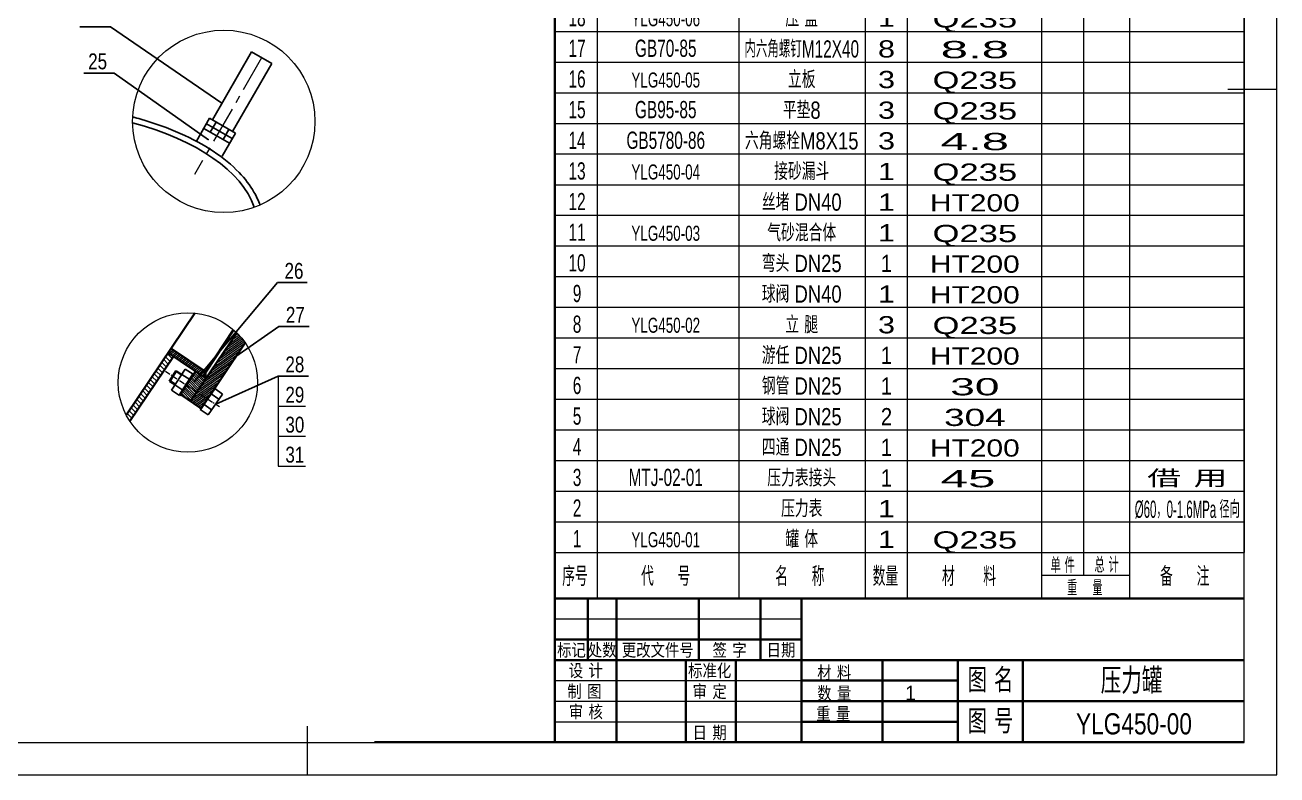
# Model space of a CAD drawing. Extents: x 17953 to 21613, y -245 to 2491.
# Drawn here: x 19250 to 21613, y -245 to 1170 of the extents above; entities that cross this region are included whole.
import ezdxf
from ezdxf.enums import TextEntityAlignment as Align

# ---------------------------------------------------------------- set-up
doc = ezdxf.new("R2010")
doc.units = 0
doc.header["$LTSCALE"] = 8
doc.linetypes.add('CENTER', pattern=[2, 1.25, -0.25, 0.25, -0.25])
doc.layers.get('0').update_dxf_attribs({"linetype": 'CONTINUOUS'})
for name, color, linetype, lineweight in [('1轮廓实线层', 7, 'CONTINUOUS', 35), ('2细线层', 3, 'CONTINUOUS', 18), ('3中心线层', 1, 'CENTER', 18), ('5剖面线层', 2, 'CONTINUOUS', 18), ('6文字层', 3, 'CONTINUOUS', 18), ('7标注层', 4, 'CONTINUOUS', 18), ('图框层', 7, 'CONTINUOUS', 18)]:
    doc.layers.add(name, color=color, linetype=linetype, lineweight=lineweight)
doc.styles.add('PC_TEXTSTYLE', font='thenor.shx', dxfattribs={"width": 0.8, "bigfont": 'hzfs.shx'})
doc.dimstyles.new('TH_GBDIM', dxfattribs={"dimscale": 8, "dimtxt": 3.5, "dimasz": 2.5, "dimexe": 2, "dimexo": 0, "dimgap": 1.5, "dimtad": 1, "dimdec": 0, "dimzin": 0, "dimdsep": 46, "dimtxsty": 'PC_TEXTSTYLE', "dimcen": 2.5, "dimclrt": 3, "dimadec": 0, "dimazin": 0, "dimtfac": 0.714286, "dimtdec": 0, "dimtmove": 0, "dimatfit": 3, "dimfxl": 0, "dimtolj": 1, "dimtzin": 0, "dimarcsym": 0})
pattern_1 = [(35, (0, -575.5628), (-1.8211052, 2.60080774), [])]

# ---------------------------------------------------------------- blocks, each defined once
blk = doc.blocks.new('X')
at = {"layer": '图框层', "color": 3, "ltscale": 10}
for p, q in [((17273.2, 3955.7), (17273.2, 5971.7)), ((14422, 3955.7), (17273.2, 3955.7))]:
    blk.add_line(p, q, dxfattribs=at)
at = {"layer": '图框层', "color": 7, "ltscale": 10}
for p, q in [((17225.2, 4003.7), (17225.2, 5923.7)), ((14542, 4003.7), (17225.2, 4003.7))]:
    blk.add_line(p, q, dxfattribs=at)
at = {"layer": '图框层', "ltscale": 10}
for p, q in [((17273.2, 4963.7), (17201.2, 4963.7)), ((15847.6, 3955.7), (15847.6, 4027.7))]:
    blk.add_line(p, q, dxfattribs=at)
blk = doc.blocks.new('PC_MXBTITLERECORD')
at = {"layer": '1轮廓实线层'}
for q in [(-180, 12), (0, 0)]:
    blk.add_line((-180, 0), q, dxfattribs=at)
at = {"layer": '2细线层'}
for p, q in [((-180, 12), (0, 12)), ((-169, 12), (-169, 0)), ((-132, 12), (-132, 0)), ((-99, 12), (-99, 0)), ((-88, 12), (-88, 0)), ((-53, 12), (-53, 0)), ((-42, 12), (-42, 6)), ((-30, 12), (-30, 0)), ((-30, 6), (-53, 6))]:
    blk.add_line(p, q, dxfattribs=at)
at = {"layer": '图框层'}
blk.add_line((0, 0), (0, 12), dxfattribs=at)
at = {"layer": '6文字层', "style": 'PC_TEXTSTYLE', "width": 0.667}
for s, height, p in [('单 件', 4, (-47.45, 8.84)), ('总 计', 4, (-35.96, 8.94)), ('序号', 5, (-174.77, 6)), ('代     号', 5, (-151.09, 6)), ('名     称', 5, (-116.06, 6)), ('数量', 5, (-93.71, 6)), ('材      料', 5, (-71.89, 6)), ('备     注', 5, (-15.57, 6)), ('重    量', 4, (-41.65, 2.94))]:
    blk.add_text(s, height=height, dxfattribs=at).set_placement(p, align=Align.MIDDLE)
blk = doc.blocks.new('PC_MXB_BLOCK')
at = {"layer": '1轮廓实线层'}
blk.add_line((-180, 8), (-180, 0), dxfattribs=at)
at = {"layer": '2细线层'}
for p, q in [((-180, 8), (0, 8)), ((-169, 8), (-169, 0)), ((-132, 8), (-132, 0)), ((-99, 8), (-99, 0)), ((-88, 8), (-88, 0)), ((-53, 8), (-53, 0)), ((-42, 8), (-42, 0)), ((-30, 8), (-30, 0))]:
    blk.add_line(p, q, dxfattribs=at)
at = {"layer": '图框层'}
blk.add_line((0, 8), (0, 0), dxfattribs=at)
at = {"layer": '6文字层', "style": 'PC_TEXTSTYLE'}
for tag, width, p, p2 in [('序号', 0.769182, (-178.38, 1.35), (-170.09, 1.35)), ('代号', 3.14773, (-168.05, 1.35), (-134.11, 1.35)), ('名称', 2.802424, (-130.87, 1.2), (-100.28, 1.2)), ('数量', 0.817449, (-97.88, 1.2), (-89, 1.2)), ('材料', 2.943328, (-86.43, 1.01), (-54.3, 1.01)), ('单重', 0.854038, (-52.21, 0.89), (-43, 0.89)), ('总重', 0.958888, (-41.2, 1.27), (-30.86, 1.27)), ('备注', 2.494074, (-28.61, 1.02), (-1.16, 1.02))]:
    blk.add_attdef(tag, text='', height=4.5, dxfattribs=dict(at, width=width)).set_placement(p, p2, align=Align.FIT)

msp = doc.modelspace()

# ---------------------------------------------------------------- hatches: boundary and pattern name
at = {"layer": '5剖面线层', "ltscale": 10}
h = msp.add_hatch(dxfattribs=at)
h.set_pattern_fill('ANSI31', color=256, angle=350, style=0)
h.set_pattern_definition(pattern_1)
h.paths.add_polyline_path([(19665.4, 570.3, 0.04753), (19649.3, 589.3), (19574.3, 477.9), (19594.3, 464.7)])
h.paths.add_polyline_path([(19594, 464.2), (19594.3, 464.7), (19574.3, 477.9), (19562.3, 460.1), (19582, 446.8)])
h = msp.add_hatch(dxfattribs=at)
h.set_pattern_fill('ANSI31', color=256, scale=2, angle=90, style=0)
h.set_pattern_definition([(135, (-19738.892, -1115.96), (-4.4901281, -4.4901281), [])])
edge = h.paths.add_edge_path()
edge.add_line((19530, 544.6), (19520, 551.3))
edge.add_line((19520, 551.3), (19440.9, 433.8))
edge.add_arc((19557.2, 495.4), 131.6, 207.9246, 213.7145)
edge.add_line((19447.7, 422.4), (19530, 544.6))
edge.add_line((19530, 544.6), (19530, 544.6))
h = msp.add_hatch(dxfattribs=at)
h.set_pattern_fill('ANSI31', color=256, angle=350, style=0)
h.set_pattern_definition(pattern_1)
h.paths.add_polyline_path([(19525.6, 559.6), (19520, 551.3), (19585.4, 507.3), (19590.9, 515.6)])
h = msp.add_hatch(dxfattribs=at)
h.set_pattern_fill('ANSI31', color=256, angle=90, style=0)
h.set_pattern_definition([(135, (0, -575.5628), (-2.24506403, -2.24506403), [])])
h.paths.add_polyline_path([(19591.4, 503.2), (19571.4, 516.6), (19554.2, 491), (19574.3, 477.9)])
h.paths.add_polyline_path([(19574.3, 477.9), (19554.2, 491), (19542.6, 473.4), (19562.3, 460.1)])
msp.add_hatch(color=256, dxfattribs=at).paths.add_polyline_path([(19590.9, 515.6), (19585.4, 507.3), (19591.4, 503.2)])

# ---------------------------------------------------------------- linework, layer by layer
at = {"ltscale": 7}
for p, q in [((19677.4, 1119.3), (19603.4, 991.1)), ((19677.4, 1119.3), (19715.5, 1097.3)), ((19715.5, 1097.3), (19641.5, 969.1)), ((19573.2, 950.8), (19598.2, 994.1)), ((19598.2, 994.1), (19646.7, 966.1)), ((19587.2, 975.1), (19635.7, 947.1)), ((19592.2, 983.7), (19640.7, 955.7)), ((19599.3, 968.1), (19610.3, 987.1)), ((19623.5, 954.1), (19634.5, 973.1)), ((19621.7, 922.8), (19646.7, 966.1))]:
    msp.add_line(p, q, dxfattribs=at)
at = {"ltscale": 10}
for p, q in [((19526, 480.8), (19552.3, 521)), ((19552.3, 521), (19567.4, 511.1)), ((19532.6, 490.9), (19522.2, 497.7)), ((19545.7, 510.9), (19535.3, 517.8)), ((19545.7, 510.9), (19560.8, 501.1)), ((19526, 480.8), (19541, 471)), ((19532.6, 490.9), (19547.6, 481)), ((19595.2, 434.3), (19622.5, 473.7)), ((19615.6, 463.9), (19600.8, 474.1)), ((19622.5, 473.7), (19607.7, 484)), ((19602, 444.1), (19587.2, 454.4)), ((19595.2, 434.3), (19580.4, 444.5))]:
    msp.add_line(p, q, dxfattribs=at)
at = {"ltscale": 7, "extrusion": (0, 0, -1)}
msp.add_ellipse((19242.5, 787.3), major_axis=(446.7, 0.5), ratio=0.502144, start_param=-1.080228, end_param=-0.172196, dxfattribs=at)
at = {"ltscale": 7}
msp.add_open_spline([(19452.9, 996.8), (19458.2, 995.4), (19463.4, 993.9), (19494.9, 984.8), (19519.7, 975.8), (19565.6, 955.5), (19586.5, 944.2), (19623.8, 919.4), (19640.1, 906.1), (19665, 880.1), (19674.4, 867.7), (19686.5, 846.9), (19690.3, 838.8), (19693.3, 830.5)], degree=3, knots=[2.0581151, 2.0581151, 2.0581151, 2.0581151, 2.0969803, 2.0969803, 2.2963153, 2.2963153, 2.4956503, 2.4956503, 2.6949853, 2.6949853, 2.8598057, 2.8598057, 2.9627647, 2.9627647, 2.9627647, 2.9627647], dxfattribs=at)
at = {"layer": '1轮廓实线层', "ltscale": 10}
for p, q in [((19440.9, 433.8), (19570.5, 626.3)), ((19590.9, 515.6), (19643.3, 594.9)), ((19649.3, 589.3), (19562.3, 460.1)), ((19665.4, 570.3), (19582.2, 446.7)), ((19447.7, 422.4), (19530, 544.6)), ((19520, 551.3), (19591.4, 503.2)), ((19525.6, 559.6), (19590.9, 515.6)), ((19535.3, 517.8), (19522.2, 497.7)), ((19567.4, 511.1), (19541, 471)), ((19571.4, 516.6), (19542.4, 473.5)), ((19585.4, 507.3), (19590.9, 515.6)), ((19542.4, 473.5), (19582.2, 446.7)), ((19607.7, 484), (19580.4, 444.5)), ((20715.6, -67), (21010.8, -67)), ((20715.6, -105.8), (21010.8, -105.8)), ((20715.6, -144.6), (21010.8, -144.6))]:
    msp.add_line(p, q, dxfattribs=at)
at = {"layer": '1轮廓实线层'}
for p, q in [((20250.1, 88.1), (21551.4, 88.1)), ((20250.1, -183.4), (20250.1, 88.1)), ((20312.2, -28.3), (20312.2, 88.1)), ((20366.5, -28.3), (20366.5, 88.1)), ((20521.6, -28.3), (20521.6, 88.1)), ((20638, -28.3), (20638, 88.1)), ((20715.6, -183.4), (20715.6, 88.1)), ((20250.1, 10.5), (20715.6, 10.5)), ((20250.1, -28.3), (21010.8, -28.3)), ((20366.5, -183.4), (20366.5, -28.3)), ((20496.9, -183.4), (20496.9, -28.3)), ((20591.8, -183.4), (20591.8, -28.3)), ((20868.2, -183.4), (20868.2, -28.3)), ((21010.8, -28.3), (21551.4, -28.3)), ((21010.8, -183.4), (21010.8, -28.3)), ((21010.8, -183.4), (21010.8, -28.3)), ((21133.6, -183.4), (21133.6, -28.3)), ((21010.8, -105.8), (21551.4, -105.8)), ((19909.7, -183.4), (21551.4, -183.4))]:
    msp.add_line(p, q, dxfattribs=at)
at = {"layer": '2细线层', "ltscale": 10}
for p, q in [((19533.6, 492.4), (19523.2, 499.3)), ((19544.7, 509.4), (19534.3, 516.2))]:
    msp.add_line(p, q, dxfattribs=at)
at = {"layer": '2细线层'}
for p, q in [((20250.1, 88.1), (20715.6, 88.1)), ((20250.1, 49.3), (20715.6, 49.3)), ((20250.1, -67), (20715.6, -67)), ((20250.1, -105.8), (20715.6, -105.8)), ((20250.1, -144.6), (20715.6, -144.6))]:
    msp.add_line(p, q, dxfattribs=at)
at = {"layer": '3中心线层', "ltscale": 7}
msp.add_line((19696.4, 1108.3), (19569.4, 888.3), dxfattribs=at)
at = {"layer": '3中心线层'}
msp.add_line((19514.8, 516.9), (19618.4, 448.9), dxfattribs=at)
at = {"layer": '5剖面线层', "ltscale": 10}
msp.add_line((19590.9, 515.6), (19591.4, 503.2), dxfattribs=at)
at = {"layer": '7标注层'}
for points in [[(19727.6, 507.5), (19727.6, 451), (19779.4, 451)], [(19727.6, 451), (19727.6, 394.4), (19779.4, 394.4)], [(19727.6, 394.4), (19727.6, 337.9), (19779.4, 337.9)]]:
    msp.add_lwpolyline(points, dxfattribs=at)
at = {"layer": '7标注层', "ltscale": 10}
for centre, radius in [((19624.8, 988.3), 172.1), ((19557.2, 495.4), 131.6)]:
    msp.add_circle(centre, radius, dxfattribs=at)

# ---------------------------------------------------------------- block references
at = {"layer": '1轮廓实线层', "xscale": 1.283569034249966, "yscale": 1.283569034236901, "zscale": 1.283569034237121}
msp.add_blockref('X', (-558.4, -5322.5), dxfattribs=at)
at = {"layer": '图框层', "ltscale": 10}
ref = msp.add_blockref('PC_MXB_BLOCK', (21551.4, 1158), dxfattribs=dict(at, xscale=7.229296986360715, yscale=7.229296986364261, zscale=7.229296986363677))
ref.add_attrib('代号', 'YLG450-06', dxfattribs={"layer": '6文字层', "height": 28.42, "style": 'PC_TEXTSTYLE', "width": 0.667}).set_placement((20459.2, 1167.8), align=Align.CENTER)
ref.add_attrib('序号', '18', dxfattribs={"layer": '6文字层', "height": 32.53, "style": 'PC_TEXTSTYLE', "width": 0.667}).set_placement((20291.8, 1167.8), align=Align.CENTER)
ref.add_attrib('名称', '压 盖', dxfattribs={"layer": '6文字层', "height": 32.53, "style": 'PC_TEXTSTYLE', "width": 0.8}).set_placement((20715.9, 1166.7), align=Align.CENTER)
ref.add_attrib('数量', ' 1 ', dxfattribs={"layer": '6文字层', "height": 32.53, "style": 'PC_TEXTSTYLE', "width": 0.767988}).set_placement((20843.8, 1166.7), (20908, 1166.7), align=Align.FIT)
ref.add_attrib('材料', '  Q235  ', dxfattribs={"layer": '6文字层', "height": 32.53, "style": 'PC_TEXTSTYLE', "width": 0.948955}).set_placement((20926.6, 1165.3), (21158.8, 1165.3), align=Align.FIT)
ref = msp.add_blockref('PC_MXB_BLOCK', (21551.4, 1100.2), dxfattribs=dict(at, xscale=7.229296986360715, yscale=7.229296986364261, zscale=7.229296986363677))
ref.add_attrib('代号', 'GB70-85', dxfattribs={"layer": '6文字层', "height": 32.53, "style": 'PC_TEXTSTYLE', "width": 0.667}).set_placement((20459.2, 1110), align=Align.CENTER)
ref.add_attrib('序号', '17', dxfattribs={"layer": '6文字层', "height": 32.53, "style": 'PC_TEXTSTYLE', "width": 0.667}).set_placement((20291.8, 1110), align=Align.CENTER)
ref.add_attrib('名称', '内六角螺钉M12X40', dxfattribs={"layer": '6文字层', "height": 32.532, "style": 'PC_TEXTSTYLE', "width": 0.667}).set_placement((20715.9, 1108.8), align=Align.CENTER)
ref.add_attrib('数量', ' 8 ', dxfattribs={"layer": '6文字层', "height": 32.53, "style": 'PC_TEXTSTYLE', "width": 0.715023}).set_placement((20843.8, 1108.8), (20908, 1108.8), align=Align.FIT)
ref.add_attrib('材料', '  8.8  ', dxfattribs={"layer": '6文字层', "height": 32.53, "style": 'PC_TEXTSTYLE', "width": 1.189959}).set_placement((20926.6, 1107.5), (21158.8, 1107.5), align=Align.FIT)
ref = msp.add_blockref('PC_MXB_BLOCK', (21551.4, 1042.4), dxfattribs=dict(at, xscale=7.229296986360715, yscale=7.229296986364261, zscale=7.229296986363677))
ref.add_attrib('代号', 'YLG450-05', dxfattribs={"layer": '6文字层', "height": 28.42, "style": 'PC_TEXTSTYLE', "width": 0.667}).set_placement((20459.2, 1052.1), align=Align.CENTER)
ref.add_attrib('序号', '16', dxfattribs={"layer": '6文字层', "height": 32.53, "style": 'PC_TEXTSTYLE', "width": 0.667}).set_placement((20291.8, 1052.1), align=Align.CENTER)
ref.add_attrib('名称', '立板', dxfattribs={"layer": '6文字层', "height": 32.53, "style": 'PC_TEXTSTYLE', "width": 0.8}).set_placement((20715.9, 1051), align=Align.CENTER)
ref.add_attrib('数量', ' 3 ', dxfattribs={"layer": '6文字层', "height": 32.53, "style": 'PC_TEXTSTYLE', "width": 0.715023}).set_placement((20843.8, 1051), (20908, 1051), align=Align.FIT)
ref.add_attrib('材料', '  Q235  ', dxfattribs={"layer": '6文字层', "height": 32.53, "style": 'PC_TEXTSTYLE', "width": 0.948955}).set_placement((20926.6, 1049.7), (21158.8, 1049.7), align=Align.FIT)
ref = msp.add_blockref('PC_MXB_BLOCK', (21551.4, 984.5), dxfattribs=dict(at, xscale=7.229296986360715, yscale=7.229296986364261, zscale=7.229296986363677))
ref.add_attrib('代号', 'GB95-85', dxfattribs={"layer": '6文字层', "height": 32.53, "style": 'PC_TEXTSTYLE', "width": 0.667}).set_placement((20459.2, 994.3), align=Align.CENTER)
ref.add_attrib('序号', '15', dxfattribs={"layer": '6文字层', "height": 32.53, "style": 'PC_TEXTSTYLE', "width": 0.667}).set_placement((20291.8, 994.3), align=Align.CENTER)
ref.add_attrib('名称', '平垫8', dxfattribs={"layer": '6文字层', "height": 32.53, "style": 'PC_TEXTSTYLE', "width": 0.8}).set_placement((20715.9, 993.2), align=Align.CENTER)
ref.add_attrib('数量', ' 3 ', dxfattribs={"layer": '6文字层', "height": 32.53, "style": 'PC_TEXTSTYLE', "width": 0.715023}).set_placement((20843.8, 993.2), (20908, 993.2), align=Align.FIT)
ref.add_attrib('材料', '  Q235  ', dxfattribs={"layer": '6文字层', "height": 32.53, "style": 'PC_TEXTSTYLE', "width": 0.948955}).set_placement((20926.6, 991.8), (21158.8, 991.8), align=Align.FIT)
ref = msp.add_blockref('PC_MXB_BLOCK', (21551.4, 926.7), dxfattribs=dict(at, xscale=7.229296986360715, yscale=7.229296986364261, zscale=7.229296986363677))
ref.add_attrib('代号', 'GB5780-86', dxfattribs={"layer": '6文字层', "height": 32.53, "style": 'PC_TEXTSTYLE', "width": 0.667}).set_placement((20459.2, 936.4), align=Align.CENTER)
ref.add_attrib('序号', '14', dxfattribs={"layer": '6文字层', "height": 32.53, "style": 'PC_TEXTSTYLE', "width": 0.667}).set_placement((20291.8, 936.4), align=Align.CENTER)
ref.add_attrib('名称', '六角螺栓M8X15', dxfattribs={"layer": '6文字层', "height": 32.53, "style": 'PC_TEXTSTYLE', "width": 0.8}).set_placement((20715.9, 935.3), align=Align.CENTER)
ref.add_attrib('数量', ' 3 ', dxfattribs={"layer": '6文字层', "height": 32.53, "style": 'PC_TEXTSTYLE', "width": 0.715023}).set_placement((20843.8, 935.3), (20908, 935.3), align=Align.FIT)
ref.add_attrib('材料', '  4.8  ', dxfattribs={"layer": '6文字层', "height": 32.53, "style": 'PC_TEXTSTYLE', "width": 1.189959}).set_placement((20926.6, 934), (21158.8, 934), align=Align.FIT)
ref = msp.add_blockref('PC_MXB_BLOCK', (21551.4, 868.9), dxfattribs=dict(at, xscale=7.229296986360715, yscale=7.229296986364261, zscale=7.229296986363677))
ref.add_attrib('代号', 'YLG450-04', dxfattribs={"layer": '6文字层', "height": 28.42, "style": 'PC_TEXTSTYLE', "width": 0.667}).set_placement((20459.2, 878.6), align=Align.CENTER)
ref.add_attrib('序号', '13', dxfattribs={"layer": '6文字层', "height": 32.53, "style": 'PC_TEXTSTYLE', "width": 0.667}).set_placement((20291.8, 878.6), align=Align.CENTER)
ref.add_attrib('名称', '接砂漏斗', dxfattribs={"layer": '6文字层', "height": 32.53, "style": 'PC_TEXTSTYLE', "width": 0.8}).set_placement((20715.9, 877.5), align=Align.CENTER)
ref.add_attrib('数量', ' 1 ', dxfattribs={"layer": '6文字层', "height": 32.53, "style": 'PC_TEXTSTYLE', "width": 0.767988}).set_placement((20843.8, 877.5), (20908, 877.5), align=Align.FIT)
ref.add_attrib('材料', '  Q235  ', dxfattribs={"layer": '6文字层', "height": 32.53, "style": 'PC_TEXTSTYLE', "width": 0.948955}).set_placement((20926.6, 876.2), (21158.8, 876.2), align=Align.FIT)
ref = msp.add_blockref('PC_MXB_BLOCK', (21551.4, 811), dxfattribs=dict(at, xscale=7.229296986360715, yscale=7.229296986364261, zscale=7.229296986363677))
ref.add_attrib('序号', '12', dxfattribs={"layer": '6文字层', "height": 32.53, "style": 'PC_TEXTSTYLE', "width": 0.667}).set_placement((20291.8, 820.8), align=Align.CENTER)
ref.add_attrib('名称', '丝堵 DN40', dxfattribs={"layer": '6文字层', "height": 32.53, "style": 'PC_TEXTSTYLE', "width": 0.8}).set_placement((20715.9, 819.7), align=Align.CENTER)
ref.add_attrib('数量', ' 1 ', dxfattribs={"layer": '6文字层', "height": 32.53, "style": 'PC_TEXTSTYLE', "width": 0.767988}).set_placement((20843.8, 819.7), (20908, 819.7), align=Align.FIT)
ref.add_attrib('材料', '  HT200  ', dxfattribs={"layer": '6文字层', "height": 32.53, "style": 'PC_TEXTSTYLE', "width": 0.851903}).set_placement((20926.6, 818.3), (21158.8, 818.3), align=Align.FIT)
ref = msp.add_blockref('PC_MXB_BLOCK', (21551.4, 753.2), dxfattribs=dict(at, xscale=7.229296986360715, yscale=7.229296986364261, zscale=7.229296986363677))
ref.add_attrib('代号', 'YLG450-03', dxfattribs={"layer": '6文字层', "height": 28.42, "style": 'PC_TEXTSTYLE', "width": 0.667}).set_placement((20459.2, 762.9), align=Align.CENTER)
ref.add_attrib('序号', '11', dxfattribs={"layer": '6文字层', "height": 32.53, "style": 'PC_TEXTSTYLE', "width": 0.667}).set_placement((20291.8, 762.9), align=Align.CENTER)
ref.add_attrib('名称', '气砂混合体', dxfattribs={"layer": '6文字层', "height": 32.53, "style": 'PC_TEXTSTYLE', "width": 0.8}).set_placement((20715.9, 761.8), align=Align.CENTER)
ref.add_attrib('数量', ' 1 ', dxfattribs={"layer": '6文字层', "height": 32.53, "style": 'PC_TEXTSTYLE', "width": 0.767988}).set_placement((20843.8, 761.8), (20908, 761.8), align=Align.FIT)
ref.add_attrib('材料', '  Q235  ', dxfattribs={"layer": '6文字层', "height": 32.53, "style": 'PC_TEXTSTYLE', "width": 0.948955}).set_placement((20926.6, 760.5), (21158.8, 760.5), align=Align.FIT)
ref = msp.add_blockref('PC_MXB_BLOCK', (21551.4, 695.4), dxfattribs=dict(at, xscale=7.229296986360715, yscale=7.229296986364261, zscale=7.229296986363677))
ref.add_attrib('序号', '10', dxfattribs={"layer": '6文字层', "height": 32.53, "style": 'PC_TEXTSTYLE', "width": 0.667}).set_placement((20291.8, 705.1), align=Align.CENTER)
ref.add_attrib('名称', '弯头 DN25', dxfattribs={"layer": '6文字层', "height": 32.53, "style": 'PC_TEXTSTYLE', "width": 0.8}).set_placement((20715.9, 704), align=Align.CENTER)
ref.add_attrib('数量', '  1  ', dxfattribs={"layer": '6文字层', "height": 32.53, "style": 'PC_TEXTSTYLE', "width": 0.450776}).set_placement((20843.8, 704), (20908, 704), align=Align.FIT)
ref.add_attrib('材料', '  HT200  ', dxfattribs={"layer": '6文字层', "height": 32.53, "style": 'PC_TEXTSTYLE', "width": 0.851903}).set_placement((20926.6, 702.7), (21158.8, 702.7), align=Align.FIT)
ref = msp.add_blockref('PC_MXB_BLOCK', (21551.4, 637.5), dxfattribs=dict(at, xscale=7.229296986360715, yscale=7.229296986364261, zscale=7.229296986363677))
ref.add_attrib('序号', '9', dxfattribs={"layer": '6文字层', "height": 32.5, "style": 'PC_TEXTSTYLE', "width": 0.667}).set_placement((20291.8, 647.3), align=Align.CENTER)
ref.add_attrib('名称', '球阀 DN40', dxfattribs={"layer": '6文字层', "height": 32.53, "style": 'PC_TEXTSTYLE', "width": 0.8}).set_placement((20715.9, 646.2), align=Align.CENTER)
ref.add_attrib('数量', ' 1 ', dxfattribs={"layer": '6文字层', "height": 32.53, "style": 'PC_TEXTSTYLE', "width": 0.767988}).set_placement((20843.8, 646.2), (20908, 646.2), align=Align.FIT)
ref.add_attrib('材料', '  HT200  ', dxfattribs={"layer": '6文字层', "height": 32.53, "style": 'PC_TEXTSTYLE', "width": 0.851903}).set_placement((20926.6, 644.8), (21158.8, 644.8), align=Align.FIT)
ref = msp.add_blockref('PC_MXB_BLOCK', (21551.4, 579.7), dxfattribs=dict(at, xscale=7.229296986360715, yscale=7.229296986364261, zscale=7.229296986363677))
ref.add_attrib('代号', 'YLG450-02', dxfattribs={"layer": '6文字层', "height": 28.42, "style": 'PC_TEXTSTYLE', "width": 0.667}).set_placement((20459.2, 589.4), align=Align.CENTER)
ref.add_attrib('序号', '8', dxfattribs={"layer": '6文字层', "height": 32.5, "style": 'PC_TEXTSTYLE', "width": 0.667}).set_placement((20291.8, 589.4), align=Align.CENTER)
ref.add_attrib('名称', '立 腿', dxfattribs={"layer": '6文字层', "height": 32.53, "style": 'PC_TEXTSTYLE', "width": 0.8}).set_placement((20715.9, 588.3), align=Align.CENTER)
ref.add_attrib('数量', ' 3 ', dxfattribs={"layer": '6文字层', "height": 32.53, "style": 'PC_TEXTSTYLE', "width": 0.715023}).set_placement((20843.8, 588.3), (20908, 588.3), align=Align.FIT)
ref.add_attrib('材料', '  Q235  ', dxfattribs={"layer": '6文字层', "height": 32.53, "style": 'PC_TEXTSTYLE', "width": 0.948955}).set_placement((20926.6, 587), (21158.8, 587), align=Align.FIT)
ref = msp.add_blockref('PC_MXB_BLOCK', (21551.4, 521.9), dxfattribs=dict(at, xscale=7.229296986360715, yscale=7.229296986364261, zscale=7.229296986363677))
ref.add_attrib('序号', '7', dxfattribs={"layer": '6文字层', "height": 32.5, "style": 'PC_TEXTSTYLE', "width": 0.667}).set_placement((20291.8, 531.6), align=Align.CENTER)
ref.add_attrib('名称', '游任 DN25', dxfattribs={"layer": '6文字层', "height": 32.53, "style": 'PC_TEXTSTYLE', "width": 0.8}).set_placement((20715.9, 530.5), align=Align.CENTER)
ref.add_attrib('数量', '  1  ', dxfattribs={"layer": '6文字层', "height": 32.53, "style": 'PC_TEXTSTYLE', "width": 0.450776}).set_placement((20843.8, 530.5), (20908, 530.5), align=Align.FIT)
ref.add_attrib('材料', '  HT200  ', dxfattribs={"layer": '6文字层', "height": 32.53, "style": 'PC_TEXTSTYLE', "width": 0.851903}).set_placement((20926.6, 529.2), (21158.8, 529.2), align=Align.FIT)
ref = msp.add_blockref('PC_MXB_BLOCK', (21551.4, 464), dxfattribs=dict(at, xscale=7.229296986360715, yscale=7.229296986364261, zscale=7.229296986363677))
ref.add_attrib('序号', '6', dxfattribs={"layer": '6文字层', "height": 32.5, "style": 'PC_TEXTSTYLE', "width": 0.667}).set_placement((20291.8, 473.8), align=Align.CENTER)
ref.add_attrib('名称', '钢管 DN25', dxfattribs={"layer": '6文字层', "height": 32.53, "style": 'PC_TEXTSTYLE', "width": 0.8}).set_placement((20715.9, 472.7), align=Align.CENTER)
ref.add_attrib('数量', '  1  ', dxfattribs={"layer": '6文字层', "height": 32.53, "style": 'PC_TEXTSTYLE', "width": 0.450776}).set_placement((20843.8, 472.7), (20908, 472.7), align=Align.FIT)
ref.add_attrib('材料', '   30   ', dxfattribs={"layer": '6文字层', "height": 32.53, "style": 'PC_TEXTSTYLE', "width": 0.973603}).set_placement((20926.6, 471.3), (21158.8, 471.3), align=Align.FIT)
ref = msp.add_blockref('PC_MXB_BLOCK', (21551.4, 406.2), dxfattribs=dict(at, xscale=7.229296986360715, yscale=7.229296986364261, zscale=7.229296986363677))
ref.add_attrib('序号', '5', dxfattribs={"layer": '6文字层', "height": 32.5, "style": 'PC_TEXTSTYLE', "width": 0.667}).set_placement((20291.8, 415.9), align=Align.CENTER)
ref.add_attrib('名称', '球阀 DN25', dxfattribs={"layer": '6文字层', "height": 32.53, "style": 'PC_TEXTSTYLE', "width": 0.8}).set_placement((20715.9, 414.8), align=Align.CENTER)
ref.add_attrib('数量', '  2  ', dxfattribs={"layer": '6文字层', "height": 32.53, "style": 'PC_TEXTSTYLE', "width": 0.431993}).set_placement((20843.8, 414.8), (20908, 414.8), align=Align.FIT)
ref.add_attrib('材料', '   304   ', dxfattribs={"layer": '6文字层', "height": 32.53, "style": 'PC_TEXTSTYLE', "width": 0.861695}).set_placement((20926.6, 413.5), (21158.8, 413.5), align=Align.FIT)
ref = msp.add_blockref('PC_MXB_BLOCK', (21551.4, 348.4), dxfattribs=dict(at, xscale=7.229296986360715, yscale=7.229296986364261, zscale=7.229296986363677))
ref.add_attrib('序号', '4', dxfattribs={"layer": '6文字层', "height": 32.5, "style": 'PC_TEXTSTYLE', "width": 0.667}).set_placement((20291.8, 358.1), align=Align.CENTER)
ref.add_attrib('名称', '四通 DN25', dxfattribs={"layer": '6文字层', "height": 32.53, "style": 'PC_TEXTSTYLE', "width": 0.8}).set_placement((20715.9, 357), align=Align.CENTER)
ref.add_attrib('数量', '  1  ', dxfattribs={"layer": '6文字层', "height": 32.53, "style": 'PC_TEXTSTYLE', "width": 0.450776}).set_placement((20843.8, 357), (20908, 357), align=Align.FIT)
ref.add_attrib('材料', '  HT200  ', dxfattribs={"layer": '6文字层', "height": 32.53, "style": 'PC_TEXTSTYLE', "width": 0.851903}).set_placement((20926.6, 355.7), (21158.8, 355.7), align=Align.FIT)
ref = msp.add_blockref('PC_MXB_BLOCK', (21551.4, 290.5), dxfattribs=dict(at, xscale=7.229296986360715, yscale=7.229296986364261, zscale=7.229296986363677))
ref.add_attrib('代号', 'MTJ-02-01', dxfattribs={"layer": '6文字层', "height": 32.53, "style": 'PC_TEXTSTYLE', "width": 0.667}).set_placement((20459.2, 300.3), align=Align.CENTER)
ref.add_attrib('序号', '3', dxfattribs={"layer": '6文字层', "height": 32.5, "style": 'PC_TEXTSTYLE', "width": 0.667}).set_placement((20291.8, 300.3), align=Align.CENTER)
ref.add_attrib('名称', '压力表接头', dxfattribs={"layer": '6文字层', "height": 32.53, "style": 'PC_TEXTSTYLE', "width": 0.8}).set_placement((20715.9, 299.2), align=Align.CENTER)
ref.add_attrib('数量', '  1  ', dxfattribs={"layer": '6文字层', "height": 32.53, "style": 'PC_TEXTSTYLE', "width": 0.450776}).set_placement((20843.8, 299.2), (20908, 299.2), align=Align.FIT)
ref.add_attrib('材料', '  45   ', dxfattribs={"layer": '6文字层', "height": 32.53, "style": 'PC_TEXTSTYLE', "width": 1.110629}).set_placement((20926.6, 297.8), (21158.8, 297.8), align=Align.FIT)
ref.add_attrib('备注', ' 借 用 ', dxfattribs={"layer": '6文字层', "height": 32.53, "style": 'PC_TEXTSTYLE', "width": 1.46262}).set_placement((21344.6, 297.9), (21543, 297.9), align=Align.FIT)
ref = msp.add_blockref('PC_MXB_BLOCK', (21551.4, 232.7), dxfattribs=dict(at, xscale=7.229296986360715, yscale=7.229296986364261, zscale=7.229296986363677))
ref.add_attrib('序号', '2', dxfattribs={"layer": '6文字层', "height": 32.5, "style": 'PC_TEXTSTYLE', "width": 0.667}).set_placement((20291.8, 242.4), align=Align.CENTER)
ref.add_attrib('名称', '压力表', dxfattribs={"layer": '6文字层', "height": 32.53, "style": 'PC_TEXTSTYLE', "width": 0.8}).set_placement((20715.9, 241.3), align=Align.CENTER)
ref.add_attrib('数量', ' 1 ', dxfattribs={"layer": '6文字层', "height": 32.53, "style": 'PC_TEXTSTYLE', "width": 0.767988}).set_placement((20843.8, 241.3), (20908, 241.3), align=Align.FIT)
ref.add_attrib('备注', '%%C60，0-1.6MPa 径向', dxfattribs={"layer": '6文字层', "height": 32.532, "style": 'PC_TEXTSTYLE', "width": 0.461886}).set_placement((21344.6, 240.1), (21543, 240.1), align=Align.FIT)
ref = msp.add_blockref('PC_MXB_BLOCK', (21551.4, 174.8), dxfattribs=dict(at, xscale=7.229296986360715, yscale=7.229296986364261, zscale=7.229296986363677))
ref.add_attrib('代号', 'YLG450-01', dxfattribs={"layer": '6文字层', "height": 28.42, "style": 'PC_TEXTSTYLE', "width": 0.667}).set_placement((20459.2, 184.6), align=Align.CENTER)
ref.add_attrib('序号', '1', dxfattribs={"layer": '6文字层', "height": 32.5, "style": 'PC_TEXTSTYLE', "width": 0.667}).set_placement((20291.8, 184.6), align=Align.CENTER)
ref.add_attrib('名称', '罐 体', dxfattribs={"layer": '6文字层', "height": 32.53, "style": 'PC_TEXTSTYLE', "width": 0.8}).set_placement((20715.9, 183.5), align=Align.CENTER)
ref.add_attrib('数量', ' 1 ', dxfattribs={"layer": '6文字层', "height": 32.53, "style": 'PC_TEXTSTYLE', "width": 0.767988}).set_placement((20843.8, 183.5), (20908, 183.5), align=Align.FIT)
ref.add_attrib('材料', '  Q235  ', dxfattribs={"layer": '6文字层', "height": 32.53, "style": 'PC_TEXTSTYLE', "width": 0.948955}).set_placement((20926.6, 182.2), (21158.8, 182.2), align=Align.FIT)
at = {"layer": '图框层', "ltscale": 10, "xscale": 7.229296986360715, "yscale": 7.229296986364261, "zscale": 7.229296986363677}
msp.add_blockref('PC_MXBTITLERECORD', (21551.4, 88.1), dxfattribs=at)

# ---------------------------------------------------------------- texts
at = {"layer": '1轮廓实线层', "color": 3, "ltscale": 10, "char_height": 30, "style": 'PC_TEXTSTYLE'}
for s, insert, attachment_point in [('25', (19404.6, 1086.1), 9), ('26', (19739.6, 690.8), 7), ('27', (19742.1, 608.2), 7), ('28', (19741.2, 514.3), 7), ('29', (19741.2, 457.1), 7), ('30', (19741.2, 400.6), 7), ('31', (19741.2, 344), 7)]:
    msp.add_mtext(s, dxfattribs=dict(at, insert=insert, attachment_point=attachment_point))
at = {"layer": '6文字层', "style": 'PC_TEXTSTYLE'}
for s, height, p in [('标记', 27.15, (20281.2, -8.9)), ('处数', 27.15, (20339.3, -8.9)), (' 更改文件号 ', 27.15, (20444.1, -8.9)), (' 签 字 ', 27.15, (20579.8, -8.9)), (' 日期 ', 27.15, (20676.8, -8.9)), (' 设 计 ', 27.15, (20308.3, -47.7)), (' 标准化 ', 27.15, (20542.1, -47.7)), ('材 料', 27.15, (20777.3, -51.5)), ('数 量', 27.15, (20777.3, -90.3)), ('1', 27.2, (20921.2, -90.3)), (' 审 核 ', 27.15, (20308.3, -125.2)), (' 重 量 ', 27.15, (20775.4, -129.1))]:
    msp.add_text(s, height=height, dxfattribs=at).set_placement(p, align=Align.MIDDLE)
for s, p in [('制 图', (20273.5, -102)), ('审 定', (20509.9, -102)), ('日 期', (20509.9, -179.6))]:
    msp.add_text(s, height=27.15, dxfattribs=at).set_placement(p)
at = {"layer": '6文字层', "ltscale": 7, "attachment_point": 8, "style": 'PC_TEXTSTYLE'}
for s, insert, char_height in [('图 名', (21072.2, -89.3), 45.37), ('压力罐', (21338.5, -92.1), 48.48), ('图 号', (21072.2, -166.8), 45.37), ('YLG450-00', (21343.1, -169.1), 39.99)]:
    msp.add_mtext(s, dxfattribs=dict(at, insert=insert, char_height=char_height))

# ---------------------------------------------------------------- leaders
at = {"layer": '7标注层', "annotation_type": 0, "has_hookline": 1}
for points, hookline_direction, text_width in [([(19621.5, 1022.5), (19411.3, 1166.7), (19404.9, 1166.7)], 1, 40), ([(19596.2, 953.7), (19418.2, 1079.3), (19411.8, 1079.3)], 1, 38.9), ([(19570.1, 498.2), (19726, 684), (19732.4, 684)], 0, 37.7), ([(19647.9, 544.3), (19728.6, 601.4), (19735, 601.4)], 0, 38.9), ([(19609.8, 454.5), (19727.6, 507.5), (19734, 507.5)], 0, 38.9)]:
    msp.add_leader(points, dimstyle='TH_GBDIM', override={"dimasz": 0.8, "dimtad": 3, "dimldrblk": 'DotSmall'}, dxfattribs=dict(at, hookline_direction=hookline_direction, text_width=text_width))

doc.saveas('drawing.dxf')
